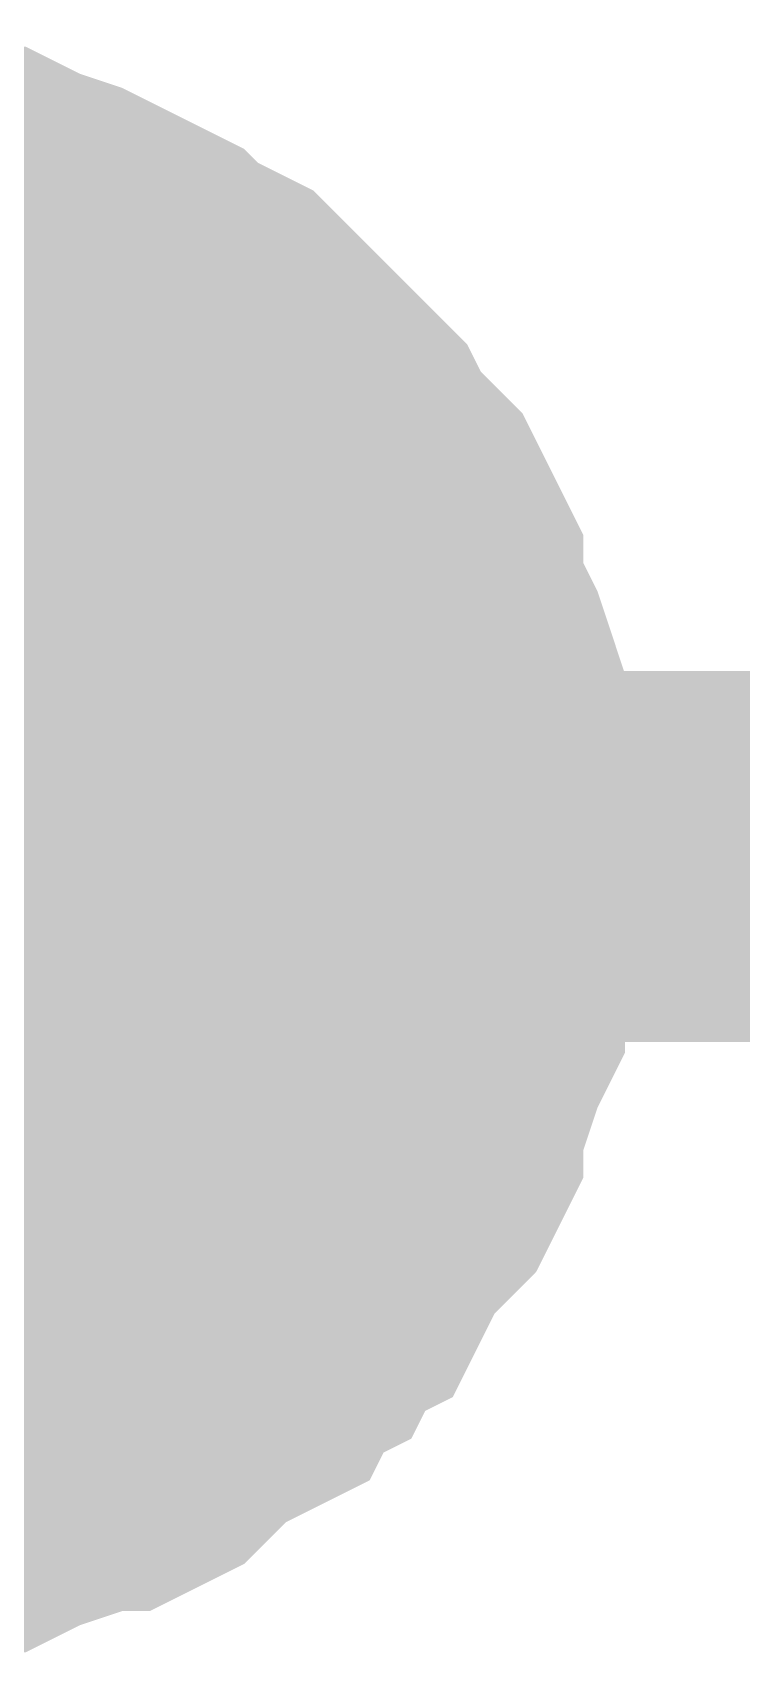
# Model space of a CAD drawing. Header units: inches. Extents: x 0 to 17, y 0 to 11.7.
# Drawn here: x 8.3563 to 8.3789, y 1.9739 to 2.0259 of the extents above; entities that cross this region are included whole.
import ezdxf

# ---------------------------------------------------------------- set-up
doc = ezdxf.new("R2010")
doc.units = ezdxf.units.IN
doc.header["$MEASUREMENT"] = 0
doc.layers.add('Sheet', color=255, linetype='Continuous')

msp = doc.modelspace()

# ---------------------------------------------------------------- linework, layer by layer
at = {"layer": 'Sheet'}
for points in [[(8.349847, 2.019963, 0.0118, 0.0118, 0), (8.350729, 2.019963, 0.0118, 0.0118, 0), (8.352051, 2.019963, 0.0118, 0.0118, 0), (8.352933, 2.019522, 0.0118, 0.0118, 0), (8.353815, 2.019522, 0.0118, 0.0118, 0), (8.354697, 2.019522, 0.0118, 0.0118, 0), (8.355579, 2.019081, 0.0118, 0.0118, 0), (8.356902, 2.01864, 0.0118, 0.0118, 0), (8.357784, 2.018199, 0.0118, 0.0118, 0), (8.358666, 2.017758, 0.0118, 0.0118, 0), (8.359548, 2.017317, 0.0118, 0.0118, 0), (8.359988, 2.016876, 0.0118, 0.0118, 0), (8.36087, 2.016435, 0.0118, 0.0118, 0), (8.361752, 2.015994, 0.0118, 0.0118, 0), (8.362634, 2.015111, 0.0118, 0.0118, 0), (8.363075, 2.01467, 0.0118, 0.0118, 0), (8.363957, 2.013788, 0.0118, 0.0118, 0), (8.364398, 2.013347, 0.0118, 0.0118, 0), (8.36528, 2.012465, 0.0118, 0.0118, 0), (8.365721, 2.011583, 0.0118, 0.0118, 0), (8.366162, 2.011142, 0.0118, 0.0118, 0), (8.367044, 2.01026, 0.0118, 0.0118, 0), (8.367485, 2.009378, 0.0118, 0.0118, 0), (8.367926, 2.008496, 0.0118, 0.0118, 0), (8.367926, 2.007614, 0.0118, 0.0118, 0), (8.368367, 2.006732, 0.0118, 0.0118, 0), (8.368808, 2.00585, 0.0118, 0.0118, 0), (8.369248, 2.004526, 0.0118, 0.0118, 0), (8.369248, 2.003644, 0.0118, 0.0118, 0), (8.369248, 2.002762, 0.0118, 0.0118, 0), (8.369689, 2.00188, 0.0118, 0.0118, 0), (8.369689, 2.000557, 0.0118, 0.0118, 0), (8.369689, 1.999675, 0.0118, 0.0118, 0)], [(8.349847, 2.019963, 0.0118, 0.0118, 0), (8.350729, 2.019963, 0.0118, 0.0118, 0), (8.352051, 2.019963, 0.0118, 0.0118, 0), (8.352933, 2.019522, 0.0118, 0.0118, 0), (8.353815, 2.019522, 0.0118, 0.0118, 0), (8.354697, 2.019522, 0.0118, 0.0118, 0), (8.355579, 2.019081, 0.0118, 0.0118, 0), (8.356902, 2.01864, 0.0118, 0.0118, 0), (8.357784, 2.018199, 0.0118, 0.0118, 0), (8.358666, 2.017758, 0.0118, 0.0118, 0), (8.359548, 2.017317, 0.0118, 0.0118, 0), (8.359988, 2.016876, 0.0118, 0.0118, 0), (8.36087, 2.016435, 0.0118, 0.0118, 0), (8.361752, 2.015994, 0.0118, 0.0118, 0), (8.362634, 2.015111, 0.0118, 0.0118, 0), (8.363075, 2.01467, 0.0118, 0.0118, 0), (8.363957, 2.013788, 0.0118, 0.0118, 0), (8.364398, 2.013347, 0.0118, 0.0118, 0), (8.36528, 2.012465, 0.0118, 0.0118, 0), (8.365721, 2.011583, 0.0118, 0.0118, 0), (8.366162, 2.011142, 0.0118, 0.0118, 0), (8.367044, 2.01026, 0.0118, 0.0118, 0), (8.367485, 2.009378, 0.0118, 0.0118, 0), (8.367926, 2.008496, 0.0118, 0.0118, 0), (8.367926, 2.007614, 0.0118, 0.0118, 0), (8.368367, 2.006732, 0.0118, 0.0118, 0), (8.368808, 2.00585, 0.0118, 0.0118, 0), (8.369248, 2.004526, 0.0118, 0.0118, 0), (8.369248, 2.003644, 0.0118, 0.0118, 0), (8.369248, 2.002762, 0.0118, 0.0118, 0), (8.369689, 2.00188, 0.0118, 0.0118, 0), (8.369689, 2.000557, 0.0118, 0.0118, 0), (8.369689, 1.999675, 0.0118, 0.0118, 0)], [(8.349847, 2.019963, 0.0118, 0.0118, 0), (8.350729, 2.019963, 0.0118, 0.0118, 0), (8.352051, 2.019963, 0.0118, 0.0118, 0), (8.352933, 2.019522, 0.0118, 0.0118, 0), (8.353815, 2.019522, 0.0118, 0.0118, 0), (8.354697, 2.019522, 0.0118, 0.0118, 0), (8.355579, 2.019081, 0.0118, 0.0118, 0), (8.356902, 2.01864, 0.0118, 0.0118, 0), (8.357784, 2.018199, 0.0118, 0.0118, 0), (8.358666, 2.017758, 0.0118, 0.0118, 0), (8.359548, 2.017317, 0.0118, 0.0118, 0), (8.359988, 2.016876, 0.0118, 0.0118, 0), (8.36087, 2.016435, 0.0118, 0.0118, 0), (8.361752, 2.015994, 0.0118, 0.0118, 0), (8.362634, 2.015111, 0.0118, 0.0118, 0), (8.363075, 2.01467, 0.0118, 0.0118, 0), (8.363957, 2.013788, 0.0118, 0.0118, 0), (8.364398, 2.013347, 0.0118, 0.0118, 0), (8.36528, 2.012465, 0.0118, 0.0118, 0), (8.365721, 2.011583, 0.0118, 0.0118, 0), (8.366162, 2.011142, 0.0118, 0.0118, 0), (8.367044, 2.01026, 0.0118, 0.0118, 0), (8.367485, 2.009378, 0.0118, 0.0118, 0), (8.367926, 2.008496, 0.0118, 0.0118, 0), (8.367926, 2.007614, 0.0118, 0.0118, 0), (8.368367, 2.006732, 0.0118, 0.0118, 0), (8.368808, 2.00585, 0.0118, 0.0118, 0), (8.369248, 2.004526, 0.0118, 0.0118, 0), (8.369248, 2.003644, 0.0118, 0.0118, 0), (8.369248, 2.002762, 0.0118, 0.0118, 0), (8.369689, 2.00188, 0.0118, 0.0118, 0), (8.369689, 2.000557, 0.0118, 0.0118, 0), (8.369689, 1.999675, 0.0118, 0.0118, 0)], [(8.349847, 2.019963, 0.0118, 0.0118, 0), (8.350729, 2.019963, 0.0118, 0.0118, 0), (8.352051, 2.019963, 0.0118, 0.0118, 0), (8.352933, 2.019522, 0.0118, 0.0118, 0), (8.353815, 2.019522, 0.0118, 0.0118, 0), (8.354697, 2.019522, 0.0118, 0.0118, 0), (8.355579, 2.019081, 0.0118, 0.0118, 0), (8.356902, 2.01864, 0.0118, 0.0118, 0), (8.357784, 2.018199, 0.0118, 0.0118, 0), (8.358666, 2.017758, 0.0118, 0.0118, 0), (8.359548, 2.017317, 0.0118, 0.0118, 0), (8.359988, 2.016876, 0.0118, 0.0118, 0), (8.36087, 2.016435, 0.0118, 0.0118, 0), (8.361752, 2.015994, 0.0118, 0.0118, 0), (8.362634, 2.015111, 0.0118, 0.0118, 0), (8.363075, 2.01467, 0.0118, 0.0118, 0), (8.363957, 2.013788, 0.0118, 0.0118, 0), (8.364398, 2.013347, 0.0118, 0.0118, 0), (8.36528, 2.012465, 0.0118, 0.0118, 0), (8.365721, 2.011583, 0.0118, 0.0118, 0), (8.366162, 2.011142, 0.0118, 0.0118, 0), (8.367044, 2.01026, 0.0118, 0.0118, 0), (8.367485, 2.009378, 0.0118, 0.0118, 0), (8.367926, 2.008496, 0.0118, 0.0118, 0), (8.367926, 2.007614, 0.0118, 0.0118, 0), (8.368367, 2.006732, 0.0118, 0.0118, 0), (8.368808, 2.00585, 0.0118, 0.0118, 0), (8.369248, 2.004526, 0.0118, 0.0118, 0), (8.369248, 2.003644, 0.0118, 0.0118, 0), (8.369248, 2.002762, 0.0118, 0.0118, 0), (8.369689, 2.00188, 0.0118, 0.0118, 0), (8.369689, 2.000557, 0.0118, 0.0118, 0), (8.369689, 1.999675, 0.0118, 0.0118, 0)], [(8.349847, 2.019963, 0.0118, 0.0118, 0), (8.350729, 2.019963, 0.0118, 0.0118, 0), (8.352051, 2.019963, 0.0118, 0.0118, 0), (8.352933, 2.019522, 0.0118, 0.0118, 0), (8.353815, 2.019522, 0.0118, 0.0118, 0), (8.354697, 2.019522, 0.0118, 0.0118, 0), (8.355579, 2.019081, 0.0118, 0.0118, 0), (8.356902, 2.01864, 0.0118, 0.0118, 0), (8.357784, 2.018199, 0.0118, 0.0118, 0), (8.358666, 2.017758, 0.0118, 0.0118, 0), (8.359548, 2.017317, 0.0118, 0.0118, 0), (8.359988, 2.016876, 0.0118, 0.0118, 0), (8.36087, 2.016435, 0.0118, 0.0118, 0), (8.361752, 2.015994, 0.0118, 0.0118, 0), (8.362634, 2.015111, 0.0118, 0.0118, 0), (8.363075, 2.01467, 0.0118, 0.0118, 0), (8.363957, 2.013788, 0.0118, 0.0118, 0), (8.364398, 2.013347, 0.0118, 0.0118, 0), (8.36528, 2.012465, 0.0118, 0.0118, 0), (8.365721, 2.011583, 0.0118, 0.0118, 0), (8.366162, 2.011142, 0.0118, 0.0118, 0), (8.367044, 2.01026, 0.0118, 0.0118, 0), (8.367485, 2.009378, 0.0118, 0.0118, 0), (8.367926, 2.008496, 0.0118, 0.0118, 0), (8.367926, 2.007614, 0.0118, 0.0118, 0), (8.368367, 2.006732, 0.0118, 0.0118, 0), (8.368808, 2.00585, 0.0118, 0.0118, 0), (8.369248, 2.004526, 0.0118, 0.0118, 0), (8.369248, 2.003644, 0.0118, 0.0118, 0), (8.369248, 2.002762, 0.0118, 0.0118, 0), (8.369689, 2.00188, 0.0118, 0.0118, 0), (8.369689, 2.000557, 0.0118, 0.0118, 0), (8.369689, 1.999675, 0.0118, 0.0118, 0)], [(8.353815, 2.019522, 0.0039, 0.0039, 0), (8.354697, 2.019522, 0.0039, 0.0039, 0), (8.355579, 2.019081, 0.0039, 0.0039, 0), (8.356902, 2.01864, 0.0039, 0.0039, 0), (8.357784, 2.018199, 0.0039, 0.0039, 0), (8.358666, 2.017758, 0.0039, 0.0039, 0), (8.359548, 2.017317, 0.0039, 0.0039, 0), (8.359988, 2.016876, 0.0039, 0.0039, 0), (8.36087, 2.016435, 0.0039, 0.0039, 0), (8.361752, 2.015994, 0.0039, 0.0039, 0), (8.362634, 2.015111, 0.0039, 0.0039, 0), (8.363075, 2.01467, 0.0039, 0.0039, 0), (8.363957, 2.013788, 0.0039, 0.0039, 0), (8.364398, 2.013347, 0.0039, 0.0039, 0), (8.36528, 2.012465, 0.0039, 0.0039, 0), (8.365721, 2.011583, 0.0039, 0.0039, 0), (8.366162, 2.011142, 0.0039, 0.0039, 0), (8.367044, 2.01026, 0.0039, 0.0039, 0), (8.367485, 2.009378, 0.0039, 0.0039, 0), (8.367926, 2.008496, 0.0039, 0.0039, 0), (8.367926, 2.007614, 0.0039, 0.0039, 0), (8.368367, 2.006732, 0.0039, 0.0039, 0), (8.368808, 2.00585, 0.0039, 0.0039, 0), (8.369248, 2.004526, 0.0039, 0.0039, 0), (8.369248, 2.003644, 0.0039, 0.0039, 0), (8.369248, 2.002762, 0.0039, 0.0039, 0), (8.369689, 2.00188, 0.0039, 0.0039, 0), (8.369689, 2.000557, 0.0039, 0.0039, 0), (8.369689, 1.999675, 0.0039, 0.0039, 0)], [(8.353815, 2.019522, 0.0039, 0.0039, 0), (8.354697, 2.019522, 0.0039, 0.0039, 0), (8.355579, 2.019081, 0.0039, 0.0039, 0), (8.356902, 2.01864, 0.0039, 0.0039, 0), (8.357784, 2.018199, 0.0039, 0.0039, 0), (8.358666, 2.017758, 0.0039, 0.0039, 0), (8.359548, 2.017317, 0.0039, 0.0039, 0), (8.359988, 2.016876, 0.0039, 0.0039, 0), (8.36087, 2.016435, 0.0039, 0.0039, 0), (8.361752, 2.015994, 0.0039, 0.0039, 0), (8.362634, 2.015111, 0.0039, 0.0039, 0), (8.363075, 2.01467, 0.0039, 0.0039, 0), (8.363957, 2.013788, 0.0039, 0.0039, 0), (8.364398, 2.013347, 0.0039, 0.0039, 0), (8.36528, 2.012465, 0.0039, 0.0039, 0), (8.365721, 2.011583, 0.0039, 0.0039, 0), (8.366162, 2.011142, 0.0039, 0.0039, 0), (8.367044, 2.01026, 0.0039, 0.0039, 0), (8.367485, 2.009378, 0.0039, 0.0039, 0), (8.367926, 2.008496, 0.0039, 0.0039, 0), (8.367926, 2.007614, 0.0039, 0.0039, 0), (8.368367, 2.006732, 0.0039, 0.0039, 0), (8.368808, 2.00585, 0.0039, 0.0039, 0), (8.369248, 2.004526, 0.0039, 0.0039, 0), (8.369248, 2.003644, 0.0039, 0.0039, 0), (8.369248, 2.002762, 0.0039, 0.0039, 0), (8.369689, 2.00188, 0.0039, 0.0039, 0), (8.369689, 2.000557, 0.0039, 0.0039, 0), (8.369689, 1.999675, 0.0039, 0.0039, 0)], [(8.353815, 2.019522, 0.0039, 0.0039, 0), (8.354697, 2.019522, 0.0039, 0.0039, 0), (8.355579, 2.019081, 0.0039, 0.0039, 0), (8.356902, 2.01864, 0.0039, 0.0039, 0), (8.357784, 2.018199, 0.0039, 0.0039, 0), (8.358666, 2.017758, 0.0039, 0.0039, 0), (8.359548, 2.017317, 0.0039, 0.0039, 0), (8.359988, 2.016876, 0.0039, 0.0039, 0), (8.36087, 2.016435, 0.0039, 0.0039, 0), (8.361752, 2.015994, 0.0039, 0.0039, 0), (8.362634, 2.015111, 0.0039, 0.0039, 0), (8.363075, 2.01467, 0.0039, 0.0039, 0), (8.363957, 2.013788, 0.0039, 0.0039, 0), (8.364398, 2.013347, 0.0039, 0.0039, 0), (8.36528, 2.012465, 0.0039, 0.0039, 0), (8.365721, 2.011583, 0.0039, 0.0039, 0), (8.366162, 2.011142, 0.0039, 0.0039, 0), (8.367044, 2.01026, 0.0039, 0.0039, 0), (8.367485, 2.009378, 0.0039, 0.0039, 0), (8.367926, 2.008496, 0.0039, 0.0039, 0), (8.367926, 2.007614, 0.0039, 0.0039, 0), (8.368367, 2.006732, 0.0039, 0.0039, 0), (8.368808, 2.00585, 0.0039, 0.0039, 0), (8.369248, 2.004526, 0.0039, 0.0039, 0), (8.369248, 2.003644, 0.0039, 0.0039, 0), (8.369248, 2.002762, 0.0039, 0.0039, 0), (8.369689, 2.00188, 0.0039, 0.0039, 0), (8.369689, 2.000557, 0.0039, 0.0039, 0), (8.369689, 1.999675, 0.0039, 0.0039, 0)], [(8.353815, 2.019522, 0.0039, 0.0039, 0), (8.354697, 2.019522, 0.0039, 0.0039, 0), (8.355579, 2.019081, 0.0039, 0.0039, 0), (8.356902, 2.01864, 0.0039, 0.0039, 0), (8.357784, 2.018199, 0.0039, 0.0039, 0), (8.358666, 2.017758, 0.0039, 0.0039, 0), (8.359548, 2.017317, 0.0039, 0.0039, 0), (8.359988, 2.016876, 0.0039, 0.0039, 0), (8.36087, 2.016435, 0.0039, 0.0039, 0), (8.361752, 2.015994, 0.0039, 0.0039, 0), (8.362634, 2.015111, 0.0039, 0.0039, 0), (8.363075, 2.01467, 0.0039, 0.0039, 0), (8.363957, 2.013788, 0.0039, 0.0039, 0), (8.364398, 2.013347, 0.0039, 0.0039, 0), (8.36528, 2.012465, 0.0039, 0.0039, 0), (8.365721, 2.011583, 0.0039, 0.0039, 0), (8.366162, 2.011142, 0.0039, 0.0039, 0), (8.367044, 2.01026, 0.0039, 0.0039, 0), (8.367485, 2.009378, 0.0039, 0.0039, 0), (8.367926, 2.008496, 0.0039, 0.0039, 0), (8.367926, 2.007614, 0.0039, 0.0039, 0), (8.368367, 2.006732, 0.0039, 0.0039, 0), (8.368808, 2.00585, 0.0039, 0.0039, 0), (8.369248, 2.004526, 0.0039, 0.0039, 0), (8.369248, 2.003644, 0.0039, 0.0039, 0), (8.369248, 2.002762, 0.0039, 0.0039, 0), (8.369689, 2.00188, 0.0039, 0.0039, 0), (8.369689, 2.000557, 0.0039, 0.0039, 0), (8.369689, 1.999675, 0.0039, 0.0039, 0)], [(8.353815, 2.019522, 0.0039, 0.0039, 0), (8.354697, 2.019522, 0.0039, 0.0039, 0), (8.355579, 2.019081, 0.0039, 0.0039, 0), (8.356902, 2.01864, 0.0039, 0.0039, 0), (8.357784, 2.018199, 0.0039, 0.0039, 0), (8.358666, 2.017758, 0.0039, 0.0039, 0), (8.359548, 2.017317, 0.0039, 0.0039, 0), (8.359988, 2.016876, 0.0039, 0.0039, 0), (8.36087, 2.016435, 0.0039, 0.0039, 0), (8.361752, 2.015994, 0.0039, 0.0039, 0), (8.362634, 2.015111, 0.0039, 0.0039, 0), (8.363075, 2.01467, 0.0039, 0.0039, 0), (8.363957, 2.013788, 0.0039, 0.0039, 0), (8.364398, 2.013347, 0.0039, 0.0039, 0), (8.36528, 2.012465, 0.0039, 0.0039, 0), (8.365721, 2.011583, 0.0039, 0.0039, 0), (8.366162, 2.011142, 0.0039, 0.0039, 0), (8.367044, 2.01026, 0.0039, 0.0039, 0), (8.367485, 2.009378, 0.0039, 0.0039, 0), (8.367926, 2.008496, 0.0039, 0.0039, 0), (8.367926, 2.007614, 0.0039, 0.0039, 0), (8.368367, 2.006732, 0.0039, 0.0039, 0), (8.368808, 2.00585, 0.0039, 0.0039, 0), (8.369248, 2.004526, 0.0039, 0.0039, 0), (8.369248, 2.003644, 0.0039, 0.0039, 0), (8.369248, 2.002762, 0.0039, 0.0039, 0), (8.369689, 2.00188, 0.0039, 0.0039, 0), (8.369689, 2.000557, 0.0039, 0.0039, 0), (8.369689, 1.999675, 0.0039, 0.0039, 0)], [(7.949904, 1.999675, 0.0118, 0.0118, 0), (8.349847, 1.999675, 0.0118, 0.0118, 0), (8.749789, 1.999675, 0.0118, 0.0118, 0), (9.149732, 1.999675, 0.0118, 0.0118, 0), (9.449578, 1.999675, 0.0118, 0.0118, 0), (9.849521, 1.999675, 0.0118, 0.0118, 0), (10.199195, 1.999675, 0.0118, 0.0118, 0), (10.599137, 1.999675, 0.0118, 0.0118, 0)], [(8.369689, 1.999675, 0.0118, 0.0118, 0), (8.369689, 1.998793, 0.0118, 0.0118, 0), (8.369689, 1.99747, 0.0118, 0.0118, 0), (8.369248, 1.996588, 0.0118, 0.0118, 0), (8.369248, 1.995706, 0.0118, 0.0118, 0), (8.369248, 1.994824, 0.0118, 0.0118, 0), (8.368808, 1.993942, 0.0118, 0.0118, 0), (8.368367, 1.992618, 0.0118, 0.0118, 0), (8.367926, 1.991736, 0.0118, 0.0118, 0), (8.367926, 1.990854, 0.0118, 0.0118, 0), (8.367485, 1.989972, 0.0118, 0.0118, 0), (8.367044, 1.989531, 0.0118, 0.0118, 0), (8.366162, 1.988649, 0.0118, 0.0118, 0), (8.365721, 1.987767, 0.0118, 0.0118, 0), (8.36528, 1.986885, 0.0118, 0.0118, 0), (8.364398, 1.986444, 0.0118, 0.0118, 0), (8.363957, 1.985562, 0.0118, 0.0118, 0), (8.363075, 1.985121, 0.0118, 0.0118, 0), (8.362634, 1.984239, 0.0118, 0.0118, 0), (8.361752, 1.983798, 0.0118, 0.0118, 0), (8.36087, 1.983357, 0.0118, 0.0118, 0), (8.359988, 1.982474, 0.0118, 0.0118, 0), (8.359548, 1.982033, 0.0118, 0.0118, 0), (8.358666, 1.981592, 0.0118, 0.0118, 0), (8.357784, 1.981592, 0.0118, 0.0118, 0), (8.356902, 1.981151, 0.0118, 0.0118, 0), (8.355579, 1.98071, 0.0118, 0.0118, 0), (8.354697, 1.980269, 0.0118, 0.0118, 0), (8.353815, 1.980269, 0.0118, 0.0118, 0), (8.352933, 1.980269, 0.0118, 0.0118, 0), (8.352051, 1.979828, 0.0118, 0.0118, 0), (8.350729, 1.979828, 0.0118, 0.0118, 0), (8.349847, 1.979828, 0.0118, 0.0118, 0)], [(8.369689, 1.999675, 0.0118, 0.0118, 0), (8.369689, 1.998793, 0.0118, 0.0118, 0), (8.369689, 1.99747, 0.0118, 0.0118, 0), (8.369248, 1.996588, 0.0118, 0.0118, 0), (8.369248, 1.995706, 0.0118, 0.0118, 0), (8.369248, 1.994824, 0.0118, 0.0118, 0), (8.368808, 1.993942, 0.0118, 0.0118, 0), (8.368367, 1.992618, 0.0118, 0.0118, 0), (8.367926, 1.991736, 0.0118, 0.0118, 0), (8.367926, 1.990854, 0.0118, 0.0118, 0), (8.367485, 1.989972, 0.0118, 0.0118, 0), (8.367044, 1.989531, 0.0118, 0.0118, 0), (8.366162, 1.988649, 0.0118, 0.0118, 0), (8.365721, 1.987767, 0.0118, 0.0118, 0), (8.36528, 1.986885, 0.0118, 0.0118, 0), (8.364398, 1.986444, 0.0118, 0.0118, 0), (8.363957, 1.985562, 0.0118, 0.0118, 0), (8.363075, 1.985121, 0.0118, 0.0118, 0), (8.362634, 1.984239, 0.0118, 0.0118, 0), (8.361752, 1.983798, 0.0118, 0.0118, 0), (8.36087, 1.983357, 0.0118, 0.0118, 0), (8.359988, 1.982474, 0.0118, 0.0118, 0), (8.359548, 1.982033, 0.0118, 0.0118, 0), (8.358666, 1.981592, 0.0118, 0.0118, 0), (8.357784, 1.981592, 0.0118, 0.0118, 0), (8.356902, 1.981151, 0.0118, 0.0118, 0), (8.355579, 1.98071, 0.0118, 0.0118, 0), (8.354697, 1.980269, 0.0118, 0.0118, 0), (8.353815, 1.980269, 0.0118, 0.0118, 0), (8.352933, 1.980269, 0.0118, 0.0118, 0), (8.352051, 1.979828, 0.0118, 0.0118, 0), (8.350729, 1.979828, 0.0118, 0.0118, 0), (8.349847, 1.979828, 0.0118, 0.0118, 0)], [(8.369689, 1.999675, 0.0118, 0.0118, 0), (8.369689, 1.998793, 0.0118, 0.0118, 0), (8.369689, 1.99747, 0.0118, 0.0118, 0), (8.369248, 1.996588, 0.0118, 0.0118, 0), (8.369248, 1.995706, 0.0118, 0.0118, 0), (8.369248, 1.994824, 0.0118, 0.0118, 0), (8.368808, 1.993942, 0.0118, 0.0118, 0), (8.368367, 1.992618, 0.0118, 0.0118, 0), (8.367926, 1.991736, 0.0118, 0.0118, 0), (8.367926, 1.990854, 0.0118, 0.0118, 0), (8.367485, 1.989972, 0.0118, 0.0118, 0), (8.367044, 1.989531, 0.0118, 0.0118, 0), (8.366162, 1.988649, 0.0118, 0.0118, 0), (8.365721, 1.987767, 0.0118, 0.0118, 0), (8.36528, 1.986885, 0.0118, 0.0118, 0), (8.364398, 1.986444, 0.0118, 0.0118, 0), (8.363957, 1.985562, 0.0118, 0.0118, 0), (8.363075, 1.985121, 0.0118, 0.0118, 0), (8.362634, 1.984239, 0.0118, 0.0118, 0), (8.361752, 1.983798, 0.0118, 0.0118, 0), (8.36087, 1.983357, 0.0118, 0.0118, 0), (8.359988, 1.982474, 0.0118, 0.0118, 0), (8.359548, 1.982033, 0.0118, 0.0118, 0), (8.358666, 1.981592, 0.0118, 0.0118, 0), (8.357784, 1.981592, 0.0118, 0.0118, 0), (8.356902, 1.981151, 0.0118, 0.0118, 0), (8.355579, 1.98071, 0.0118, 0.0118, 0), (8.354697, 1.980269, 0.0118, 0.0118, 0), (8.353815, 1.980269, 0.0118, 0.0118, 0), (8.352933, 1.980269, 0.0118, 0.0118, 0), (8.352051, 1.979828, 0.0118, 0.0118, 0), (8.350729, 1.979828, 0.0118, 0.0118, 0), (8.349847, 1.979828, 0.0118, 0.0118, 0)], [(8.369689, 1.999675, 0.0118, 0.0118, 0), (8.369689, 1.998793, 0.0118, 0.0118, 0), (8.369689, 1.99747, 0.0118, 0.0118, 0), (8.369248, 1.996588, 0.0118, 0.0118, 0), (8.369248, 1.995706, 0.0118, 0.0118, 0), (8.369248, 1.994824, 0.0118, 0.0118, 0), (8.368808, 1.993942, 0.0118, 0.0118, 0), (8.368367, 1.992618, 0.0118, 0.0118, 0), (8.367926, 1.991736, 0.0118, 0.0118, 0), (8.367926, 1.990854, 0.0118, 0.0118, 0), (8.367485, 1.989972, 0.0118, 0.0118, 0), (8.367044, 1.989531, 0.0118, 0.0118, 0), (8.366162, 1.988649, 0.0118, 0.0118, 0), (8.365721, 1.987767, 0.0118, 0.0118, 0), (8.36528, 1.986885, 0.0118, 0.0118, 0), (8.364398, 1.986444, 0.0118, 0.0118, 0), (8.363957, 1.985562, 0.0118, 0.0118, 0), (8.363075, 1.985121, 0.0118, 0.0118, 0), (8.362634, 1.984239, 0.0118, 0.0118, 0), (8.361752, 1.983798, 0.0118, 0.0118, 0), (8.36087, 1.983357, 0.0118, 0.0118, 0), (8.359988, 1.982474, 0.0118, 0.0118, 0), (8.359548, 1.982033, 0.0118, 0.0118, 0), (8.358666, 1.981592, 0.0118, 0.0118, 0), (8.357784, 1.981592, 0.0118, 0.0118, 0), (8.356902, 1.981151, 0.0118, 0.0118, 0), (8.355579, 1.98071, 0.0118, 0.0118, 0), (8.354697, 1.980269, 0.0118, 0.0118, 0), (8.353815, 1.980269, 0.0118, 0.0118, 0), (8.352933, 1.980269, 0.0118, 0.0118, 0), (8.352051, 1.979828, 0.0118, 0.0118, 0), (8.350729, 1.979828, 0.0118, 0.0118, 0), (8.349847, 1.979828, 0.0118, 0.0118, 0)], [(8.369689, 1.999675, 0.0118, 0.0118, 0), (8.369689, 1.998793, 0.0118, 0.0118, 0), (8.369689, 1.99747, 0.0118, 0.0118, 0), (8.369248, 1.996588, 0.0118, 0.0118, 0), (8.369248, 1.995706, 0.0118, 0.0118, 0), (8.369248, 1.994824, 0.0118, 0.0118, 0), (8.368808, 1.993942, 0.0118, 0.0118, 0), (8.368367, 1.992618, 0.0118, 0.0118, 0), (8.367926, 1.991736, 0.0118, 0.0118, 0), (8.367926, 1.990854, 0.0118, 0.0118, 0), (8.367485, 1.989972, 0.0118, 0.0118, 0), (8.367044, 1.989531, 0.0118, 0.0118, 0), (8.366162, 1.988649, 0.0118, 0.0118, 0), (8.365721, 1.987767, 0.0118, 0.0118, 0), (8.36528, 1.986885, 0.0118, 0.0118, 0), (8.364398, 1.986444, 0.0118, 0.0118, 0), (8.363957, 1.985562, 0.0118, 0.0118, 0), (8.363075, 1.985121, 0.0118, 0.0118, 0), (8.362634, 1.984239, 0.0118, 0.0118, 0), (8.361752, 1.983798, 0.0118, 0.0118, 0), (8.36087, 1.983357, 0.0118, 0.0118, 0), (8.359988, 1.982474, 0.0118, 0.0118, 0), (8.359548, 1.982033, 0.0118, 0.0118, 0), (8.358666, 1.981592, 0.0118, 0.0118, 0), (8.357784, 1.981592, 0.0118, 0.0118, 0), (8.356902, 1.981151, 0.0118, 0.0118, 0), (8.355579, 1.98071, 0.0118, 0.0118, 0), (8.354697, 1.980269, 0.0118, 0.0118, 0), (8.353815, 1.980269, 0.0118, 0.0118, 0), (8.352933, 1.980269, 0.0118, 0.0118, 0), (8.352051, 1.979828, 0.0118, 0.0118, 0), (8.350729, 1.979828, 0.0118, 0.0118, 0), (8.349847, 1.979828, 0.0118, 0.0118, 0)], [(8.369689, 1.999675, 0.0118, 0.0118, 0), (8.369689, 1.999675, 0.0118, 0.0118, 0), (8.369689, 1.999675, 0.0118, 0.0118, 0), (8.369689, 1.999675, 0.0118, 0.0118, 0), (8.369689, 1.999675, 0.0118, 0.0118, 0), (8.369689, 1.999675, 0.0118, 0.0118, 0), (8.369689, 1.999675, 0.0118, 0.0118, 0), (8.369689, 1.999675, 0.0118, 0.0118, 0), (8.369689, 1.999675, 0.0118, 0.0118, 0), (8.369689, 1.999675, 0.0118, 0.0118, 0), (8.369689, 1.999675, 0.0118, 0.0118, 0), (8.369689, 1.999675, 0.0118, 0.0118, 0), (8.369689, 1.999675, 0.0118, 0.0118, 0), (8.369689, 1.999675, 0.0118, 0.0118, 0), (8.369689, 1.999675, 0.0118, 0.0118, 0), (8.369689, 1.999675, 0.0118, 0.0118, 0), (8.369689, 1.999675, 0.0118, 0.0118, 0), (8.369689, 1.999675, 0.0118, 0.0118, 0), (8.369689, 1.999675, 0.0118, 0.0118, 0), (8.369689, 1.999675, 0.0118, 0.0118, 0), (8.369689, 1.999675, 0.0118, 0.0118, 0), (8.369689, 1.999675, 0.0118, 0.0118, 0), (8.369689, 1.999675, 0.0118, 0.0118, 0), (8.369689, 1.999675, 0.0118, 0.0118, 0), (8.369689, 1.999675, 0.0118, 0.0118, 0), (8.369689, 1.999675, 0.0118, 0.0118, 0), (8.369689, 1.999675, 0.0118, 0.0118, 0), (8.369689, 1.999675, 0.0118, 0.0118, 0), (8.369689, 1.999675, 0.0118, 0.0118, 0), (8.369689, 1.999675, 0.0118, 0.0118, 0), (8.369689, 1.999675, 0.0118, 0.0118, 0), (8.369689, 1.999675, 0.0118, 0.0118, 0), (8.369689, 1.999675, 0.0118, 0.0118, 0)], [(8.369689, 1.999675, 0.0118, 0.0118, 0), (8.369689, 1.999675, 0.0118, 0.0118, 0)], [(8.369689, 1.999675, 0.0118, 0.0118, 0), (8.369689, 1.999675, 0.0118, 0.0118, 0), (8.369689, 1.999675, 0.0118, 0.0118, 0), (8.369689, 1.999675, 0.0118, 0.0118, 0), (8.369689, 1.999675, 0.0118, 0.0118, 0), (8.369689, 1.999675, 0.0118, 0.0118, 0), (8.369689, 1.999675, 0.0118, 0.0118, 0), (8.369689, 1.999675, 0.0118, 0.0118, 0), (8.369689, 1.999675, 0.0118, 0.0118, 0), (8.369689, 1.999675, 0.0118, 0.0118, 0), (8.369689, 1.999675, 0.0118, 0.0118, 0), (8.369689, 1.999675, 0.0118, 0.0118, 0), (8.369689, 1.999675, 0.0118, 0.0118, 0), (8.369689, 1.999675, 0.0118, 0.0118, 0), (8.369689, 1.999675, 0.0118, 0.0118, 0), (8.369689, 1.999675, 0.0118, 0.0118, 0), (8.369689, 1.999675, 0.0118, 0.0118, 0), (8.369689, 1.999675, 0.0118, 0.0118, 0), (8.369689, 1.999675, 0.0118, 0.0118, 0), (8.369689, 1.999675, 0.0118, 0.0118, 0), (8.369689, 1.999675, 0.0118, 0.0118, 0), (8.369689, 1.999675, 0.0118, 0.0118, 0), (8.369689, 1.999675, 0.0118, 0.0118, 0), (8.369689, 1.999675, 0.0118, 0.0118, 0), (8.369689, 1.999675, 0.0118, 0.0118, 0), (8.369689, 1.999675, 0.0118, 0.0118, 0), (8.369689, 1.999675, 0.0118, 0.0118, 0), (8.369689, 1.999675, 0.0118, 0.0118, 0), (8.369689, 1.999675, 0.0118, 0.0118, 0), (8.369689, 1.999675, 0.0118, 0.0118, 0), (8.369689, 1.999675, 0.0118, 0.0118, 0), (8.369689, 1.999675, 0.0118, 0.0118, 0), (8.369689, 1.999675, 0.0118, 0.0118, 0)], [(8.369689, 1.999675, 0.0118, 0.0118, 0), (8.369689, 1.999675, 0.0118, 0.0118, 0)], [(8.369689, 1.999675, 0.0118, 0.0118, 0), (8.369689, 1.999675, 0.0118, 0.0118, 0), (8.369689, 1.999675, 0.0118, 0.0118, 0), (8.369689, 1.999675, 0.0118, 0.0118, 0), (8.369689, 1.999675, 0.0118, 0.0118, 0), (8.369689, 1.999675, 0.0118, 0.0118, 0), (8.369689, 1.999675, 0.0118, 0.0118, 0), (8.369689, 1.999675, 0.0118, 0.0118, 0), (8.369689, 1.999675, 0.0118, 0.0118, 0), (8.369689, 1.999675, 0.0118, 0.0118, 0), (8.369689, 1.999675, 0.0118, 0.0118, 0), (8.369689, 1.999675, 0.0118, 0.0118, 0), (8.369689, 1.999675, 0.0118, 0.0118, 0), (8.369689, 1.999675, 0.0118, 0.0118, 0), (8.369689, 1.999675, 0.0118, 0.0118, 0), (8.369689, 1.999675, 0.0118, 0.0118, 0), (8.369689, 1.999675, 0.0118, 0.0118, 0), (8.369689, 1.999675, 0.0118, 0.0118, 0), (8.369689, 1.999675, 0.0118, 0.0118, 0), (8.369689, 1.999675, 0.0118, 0.0118, 0), (8.369689, 1.999675, 0.0118, 0.0118, 0), (8.369689, 1.999675, 0.0118, 0.0118, 0), (8.369689, 1.999675, 0.0118, 0.0118, 0), (8.369689, 1.999675, 0.0118, 0.0118, 0), (8.369689, 1.999675, 0.0118, 0.0118, 0), (8.369689, 1.999675, 0.0118, 0.0118, 0), (8.369689, 1.999675, 0.0118, 0.0118, 0), (8.369689, 1.999675, 0.0118, 0.0118, 0), (8.369689, 1.999675, 0.0118, 0.0118, 0), (8.369689, 1.999675, 0.0118, 0.0118, 0), (8.369689, 1.999675, 0.0118, 0.0118, 0), (8.369689, 1.999675, 0.0118, 0.0118, 0), (8.369689, 1.999675, 0.0118, 0.0118, 0)], [(8.369689, 1.999675, 0.0118, 0.0118, 0), (8.369689, 1.999675, 0.0118, 0.0118, 0)], [(8.369689, 1.999675, 0.0118, 0.0118, 0), (8.369689, 1.999675, 0.0118, 0.0118, 0), (8.369689, 1.999675, 0.0118, 0.0118, 0), (8.369689, 1.999675, 0.0118, 0.0118, 0), (8.369689, 1.999675, 0.0118, 0.0118, 0), (8.369689, 1.999675, 0.0118, 0.0118, 0), (8.369689, 1.999675, 0.0118, 0.0118, 0), (8.369689, 1.999675, 0.0118, 0.0118, 0), (8.369689, 1.999675, 0.0118, 0.0118, 0), (8.369689, 1.999675, 0.0118, 0.0118, 0), (8.369689, 1.999675, 0.0118, 0.0118, 0), (8.369689, 1.999675, 0.0118, 0.0118, 0), (8.369689, 1.999675, 0.0118, 0.0118, 0), (8.369689, 1.999675, 0.0118, 0.0118, 0), (8.369689, 1.999675, 0.0118, 0.0118, 0), (8.369689, 1.999675, 0.0118, 0.0118, 0), (8.369689, 1.999675, 0.0118, 0.0118, 0), (8.369689, 1.999675, 0.0118, 0.0118, 0), (8.369689, 1.999675, 0.0118, 0.0118, 0), (8.369689, 1.999675, 0.0118, 0.0118, 0), (8.369689, 1.999675, 0.0118, 0.0118, 0), (8.369689, 1.999675, 0.0118, 0.0118, 0), (8.369689, 1.999675, 0.0118, 0.0118, 0), (8.369689, 1.999675, 0.0118, 0.0118, 0), (8.369689, 1.999675, 0.0118, 0.0118, 0), (8.369689, 1.999675, 0.0118, 0.0118, 0), (8.369689, 1.999675, 0.0118, 0.0118, 0), (8.369689, 1.999675, 0.0118, 0.0118, 0), (8.369689, 1.999675, 0.0118, 0.0118, 0), (8.369689, 1.999675, 0.0118, 0.0118, 0), (8.369689, 1.999675, 0.0118, 0.0118, 0), (8.369689, 1.999675, 0.0118, 0.0118, 0), (8.369689, 1.999675, 0.0118, 0.0118, 0)], [(8.369689, 1.999675, 0.0118, 0.0118, 0), (8.369689, 1.999675, 0.0118, 0.0118, 0)], [(8.369689, 1.999675, 0.0118, 0.0118, 0), (8.369689, 1.999675, 0.0118, 0.0118, 0), (8.369689, 1.999675, 0.0118, 0.0118, 0), (8.369689, 1.999675, 0.0118, 0.0118, 0), (8.369689, 1.999675, 0.0118, 0.0118, 0), (8.369689, 1.999675, 0.0118, 0.0118, 0), (8.369689, 1.999675, 0.0118, 0.0118, 0), (8.369689, 1.999675, 0.0118, 0.0118, 0), (8.369689, 1.999675, 0.0118, 0.0118, 0), (8.369689, 1.999675, 0.0118, 0.0118, 0), (8.369689, 1.999675, 0.0118, 0.0118, 0), (8.369689, 1.999675, 0.0118, 0.0118, 0), (8.369689, 1.999675, 0.0118, 0.0118, 0), (8.369689, 1.999675, 0.0118, 0.0118, 0), (8.369689, 1.999675, 0.0118, 0.0118, 0), (8.369689, 1.999675, 0.0118, 0.0118, 0), (8.369689, 1.999675, 0.0118, 0.0118, 0), (8.369689, 1.999675, 0.0118, 0.0118, 0), (8.369689, 1.999675, 0.0118, 0.0118, 0), (8.369689, 1.999675, 0.0118, 0.0118, 0), (8.369689, 1.999675, 0.0118, 0.0118, 0), (8.369689, 1.999675, 0.0118, 0.0118, 0), (8.369689, 1.999675, 0.0118, 0.0118, 0), (8.369689, 1.999675, 0.0118, 0.0118, 0), (8.369689, 1.999675, 0.0118, 0.0118, 0), (8.369689, 1.999675, 0.0118, 0.0118, 0), (8.369689, 1.999675, 0.0118, 0.0118, 0), (8.369689, 1.999675, 0.0118, 0.0118, 0), (8.369689, 1.999675, 0.0118, 0.0118, 0), (8.369689, 1.999675, 0.0118, 0.0118, 0), (8.369689, 1.999675, 0.0118, 0.0118, 0), (8.369689, 1.999675, 0.0118, 0.0118, 0), (8.369689, 1.999675, 0.0118, 0.0118, 0)], [(8.369689, 1.999675, 0.0118, 0.0118, 0), (8.369689, 1.999675, 0.0118, 0.0118, 0)], [(8.369689, 1.999675, 0.0039, 0.0039, 0), (8.369689, 1.998793, 0.0039, 0.0039, 0), (8.369689, 1.99747, 0.0039, 0.0039, 0), (8.369248, 1.996588, 0.0039, 0.0039, 0), (8.369248, 1.995706, 0.0039, 0.0039, 0), (8.369248, 1.994824, 0.0039, 0.0039, 0), (8.368808, 1.993942, 0.0039, 0.0039, 0), (8.368367, 1.992618, 0.0039, 0.0039, 0), (8.367926, 1.991736, 0.0039, 0.0039, 0), (8.367926, 1.990854, 0.0039, 0.0039, 0), (8.367485, 1.989972, 0.0039, 0.0039, 0), (8.367044, 1.989531, 0.0039, 0.0039, 0), (8.366162, 1.988649, 0.0039, 0.0039, 0), (8.365721, 1.987767, 0.0039, 0.0039, 0), (8.36528, 1.986885, 0.0039, 0.0039, 0), (8.364398, 1.986444, 0.0039, 0.0039, 0), (8.363957, 1.985562, 0.0039, 0.0039, 0), (8.363075, 1.985121, 0.0039, 0.0039, 0), (8.362634, 1.984239, 0.0039, 0.0039, 0), (8.361752, 1.983798, 0.0039, 0.0039, 0), (8.36087, 1.983357, 0.0039, 0.0039, 0), (8.359988, 1.982474, 0.0039, 0.0039, 0), (8.359548, 1.982033, 0.0039, 0.0039, 0), (8.358666, 1.981592, 0.0039, 0.0039, 0), (8.357784, 1.981592, 0.0039, 0.0039, 0), (8.356902, 1.981151, 0.0039, 0.0039, 0), (8.355579, 1.98071, 0.0039, 0.0039, 0), (8.354697, 1.980269, 0.0039, 0.0039, 0), (8.353815, 1.980269, 0.0039, 0.0039, 0)], [(8.369689, 1.999675, 0.0039, 0.0039, 0), (8.369689, 1.998793, 0.0039, 0.0039, 0), (8.369689, 1.99747, 0.0039, 0.0039, 0), (8.369248, 1.996588, 0.0039, 0.0039, 0), (8.369248, 1.995706, 0.0039, 0.0039, 0), (8.369248, 1.994824, 0.0039, 0.0039, 0), (8.368808, 1.993942, 0.0039, 0.0039, 0), (8.368367, 1.992618, 0.0039, 0.0039, 0), (8.367926, 1.991736, 0.0039, 0.0039, 0), (8.367926, 1.990854, 0.0039, 0.0039, 0), (8.367485, 1.989972, 0.0039, 0.0039, 0), (8.367044, 1.989531, 0.0039, 0.0039, 0), (8.366162, 1.988649, 0.0039, 0.0039, 0), (8.365721, 1.987767, 0.0039, 0.0039, 0), (8.36528, 1.986885, 0.0039, 0.0039, 0), (8.364398, 1.986444, 0.0039, 0.0039, 0), (8.363957, 1.985562, 0.0039, 0.0039, 0), (8.363075, 1.985121, 0.0039, 0.0039, 0), (8.362634, 1.984239, 0.0039, 0.0039, 0), (8.361752, 1.983798, 0.0039, 0.0039, 0), (8.36087, 1.983357, 0.0039, 0.0039, 0), (8.359988, 1.982474, 0.0039, 0.0039, 0), (8.359548, 1.982033, 0.0039, 0.0039, 0), (8.358666, 1.981592, 0.0039, 0.0039, 0), (8.357784, 1.981592, 0.0039, 0.0039, 0), (8.356902, 1.981151, 0.0039, 0.0039, 0), (8.355579, 1.98071, 0.0039, 0.0039, 0), (8.354697, 1.980269, 0.0039, 0.0039, 0), (8.353815, 1.980269, 0.0039, 0.0039, 0)], [(8.369689, 1.999675, 0.0039, 0.0039, 0), (8.369689, 1.998793, 0.0039, 0.0039, 0), (8.369689, 1.99747, 0.0039, 0.0039, 0), (8.369248, 1.996588, 0.0039, 0.0039, 0), (8.369248, 1.995706, 0.0039, 0.0039, 0), (8.369248, 1.994824, 0.0039, 0.0039, 0), (8.368808, 1.993942, 0.0039, 0.0039, 0), (8.368367, 1.992618, 0.0039, 0.0039, 0), (8.367926, 1.991736, 0.0039, 0.0039, 0), (8.367926, 1.990854, 0.0039, 0.0039, 0), (8.367485, 1.989972, 0.0039, 0.0039, 0), (8.367044, 1.989531, 0.0039, 0.0039, 0), (8.366162, 1.988649, 0.0039, 0.0039, 0), (8.365721, 1.987767, 0.0039, 0.0039, 0), (8.36528, 1.986885, 0.0039, 0.0039, 0), (8.364398, 1.986444, 0.0039, 0.0039, 0), (8.363957, 1.985562, 0.0039, 0.0039, 0), (8.363075, 1.985121, 0.0039, 0.0039, 0), (8.362634, 1.984239, 0.0039, 0.0039, 0), (8.361752, 1.983798, 0.0039, 0.0039, 0), (8.36087, 1.983357, 0.0039, 0.0039, 0), (8.359988, 1.982474, 0.0039, 0.0039, 0), (8.359548, 1.982033, 0.0039, 0.0039, 0), (8.358666, 1.981592, 0.0039, 0.0039, 0), (8.357784, 1.981592, 0.0039, 0.0039, 0), (8.356902, 1.981151, 0.0039, 0.0039, 0), (8.355579, 1.98071, 0.0039, 0.0039, 0), (8.354697, 1.980269, 0.0039, 0.0039, 0), (8.353815, 1.980269, 0.0039, 0.0039, 0)], [(8.369689, 1.999675, 0.0039, 0.0039, 0), (8.369689, 1.998793, 0.0039, 0.0039, 0), (8.369689, 1.99747, 0.0039, 0.0039, 0), (8.369248, 1.996588, 0.0039, 0.0039, 0), (8.369248, 1.995706, 0.0039, 0.0039, 0), (8.369248, 1.994824, 0.0039, 0.0039, 0), (8.368808, 1.993942, 0.0039, 0.0039, 0), (8.368367, 1.992618, 0.0039, 0.0039, 0), (8.367926, 1.991736, 0.0039, 0.0039, 0), (8.367926, 1.990854, 0.0039, 0.0039, 0), (8.367485, 1.989972, 0.0039, 0.0039, 0), (8.367044, 1.989531, 0.0039, 0.0039, 0), (8.366162, 1.988649, 0.0039, 0.0039, 0), (8.365721, 1.987767, 0.0039, 0.0039, 0), (8.36528, 1.986885, 0.0039, 0.0039, 0), (8.364398, 1.986444, 0.0039, 0.0039, 0), (8.363957, 1.985562, 0.0039, 0.0039, 0), (8.363075, 1.985121, 0.0039, 0.0039, 0), (8.362634, 1.984239, 0.0039, 0.0039, 0), (8.361752, 1.983798, 0.0039, 0.0039, 0), (8.36087, 1.983357, 0.0039, 0.0039, 0), (8.359988, 1.982474, 0.0039, 0.0039, 0), (8.359548, 1.982033, 0.0039, 0.0039, 0), (8.358666, 1.981592, 0.0039, 0.0039, 0), (8.357784, 1.981592, 0.0039, 0.0039, 0), (8.356902, 1.981151, 0.0039, 0.0039, 0), (8.355579, 1.98071, 0.0039, 0.0039, 0), (8.354697, 1.980269, 0.0039, 0.0039, 0), (8.353815, 1.980269, 0.0039, 0.0039, 0)], [(8.369689, 1.999675, 0.0039, 0.0039, 0), (8.369689, 1.998793, 0.0039, 0.0039, 0), (8.369689, 1.99747, 0.0039, 0.0039, 0), (8.369248, 1.996588, 0.0039, 0.0039, 0), (8.369248, 1.995706, 0.0039, 0.0039, 0), (8.369248, 1.994824, 0.0039, 0.0039, 0), (8.368808, 1.993942, 0.0039, 0.0039, 0), (8.368367, 1.992618, 0.0039, 0.0039, 0), (8.367926, 1.991736, 0.0039, 0.0039, 0), (8.367926, 1.990854, 0.0039, 0.0039, 0), (8.367485, 1.989972, 0.0039, 0.0039, 0), (8.367044, 1.989531, 0.0039, 0.0039, 0), (8.366162, 1.988649, 0.0039, 0.0039, 0), (8.365721, 1.987767, 0.0039, 0.0039, 0), (8.36528, 1.986885, 0.0039, 0.0039, 0), (8.364398, 1.986444, 0.0039, 0.0039, 0), (8.363957, 1.985562, 0.0039, 0.0039, 0), (8.363075, 1.985121, 0.0039, 0.0039, 0), (8.362634, 1.984239, 0.0039, 0.0039, 0), (8.361752, 1.983798, 0.0039, 0.0039, 0), (8.36087, 1.983357, 0.0039, 0.0039, 0), (8.359988, 1.982474, 0.0039, 0.0039, 0), (8.359548, 1.982033, 0.0039, 0.0039, 0), (8.358666, 1.981592, 0.0039, 0.0039, 0), (8.357784, 1.981592, 0.0039, 0.0039, 0), (8.356902, 1.981151, 0.0039, 0.0039, 0), (8.355579, 1.98071, 0.0039, 0.0039, 0), (8.354697, 1.980269, 0.0039, 0.0039, 0), (8.353815, 1.980269, 0.0039, 0.0039, 0)], [(8.369689, 1.999675, 0.0039, 0.0039, 0), (8.369689, 1.999675, 0.0039, 0.0039, 0), (8.369689, 1.999675, 0.0039, 0.0039, 0), (8.369689, 1.999675, 0.0039, 0.0039, 0), (8.369689, 1.999675, 0.0039, 0.0039, 0), (8.369689, 1.999675, 0.0039, 0.0039, 0), (8.369689, 1.999675, 0.0039, 0.0039, 0), (8.369689, 1.999675, 0.0039, 0.0039, 0), (8.369689, 1.999675, 0.0039, 0.0039, 0), (8.369689, 1.999675, 0.0039, 0.0039, 0), (8.369689, 1.999675, 0.0039, 0.0039, 0), (8.369689, 1.999675, 0.0039, 0.0039, 0), (8.369689, 1.999675, 0.0039, 0.0039, 0), (8.369689, 1.999675, 0.0039, 0.0039, 0), (8.369689, 1.999675, 0.0039, 0.0039, 0), (8.369689, 1.999675, 0.0039, 0.0039, 0), (8.369689, 1.999675, 0.0039, 0.0039, 0), (8.369689, 1.999675, 0.0039, 0.0039, 0), (8.369689, 1.999675, 0.0039, 0.0039, 0), (8.369689, 1.999675, 0.0039, 0.0039, 0), (8.369689, 1.999675, 0.0039, 0.0039, 0), (8.369689, 1.999675, 0.0039, 0.0039, 0), (8.369689, 1.999675, 0.0039, 0.0039, 0), (8.369689, 1.999675, 0.0039, 0.0039, 0), (8.369689, 1.999675, 0.0039, 0.0039, 0), (8.369689, 1.999675, 0.0039, 0.0039, 0), (8.369689, 1.999675, 0.0039, 0.0039, 0), (8.369689, 1.999675, 0.0039, 0.0039, 0), (8.369689, 1.999675, 0.0039, 0.0039, 0), (8.369689, 1.999675, 0.0039, 0.0039, 0), (8.369689, 1.999675, 0.0039, 0.0039, 0), (8.369689, 1.999675, 0.0039, 0.0039, 0), (8.369689, 1.999675, 0.0039, 0.0039, 0)], [(8.369689, 1.999675, 0.0039, 0.0039, 0), (8.369689, 1.999675, 0.0039, 0.0039, 0)], [(8.369689, 1.999675, 0.0039, 0.0039, 0), (8.369689, 1.999675, 0.0039, 0.0039, 0), (8.369689, 1.999675, 0.0039, 0.0039, 0), (8.369689, 1.999675, 0.0039, 0.0039, 0), (8.369689, 1.999675, 0.0039, 0.0039, 0), (8.369689, 1.999675, 0.0039, 0.0039, 0), (8.369689, 1.999675, 0.0039, 0.0039, 0), (8.369689, 1.999675, 0.0039, 0.0039, 0), (8.369689, 1.999675, 0.0039, 0.0039, 0), (8.369689, 1.999675, 0.0039, 0.0039, 0), (8.369689, 1.999675, 0.0039, 0.0039, 0), (8.369689, 1.999675, 0.0039, 0.0039, 0), (8.369689, 1.999675, 0.0039, 0.0039, 0), (8.369689, 1.999675, 0.0039, 0.0039, 0), (8.369689, 1.999675, 0.0039, 0.0039, 0), (8.369689, 1.999675, 0.0039, 0.0039, 0), (8.369689, 1.999675, 0.0039, 0.0039, 0), (8.369689, 1.999675, 0.0039, 0.0039, 0), (8.369689, 1.999675, 0.0039, 0.0039, 0), (8.369689, 1.999675, 0.0039, 0.0039, 0), (8.369689, 1.999675, 0.0039, 0.0039, 0), (8.369689, 1.999675, 0.0039, 0.0039, 0), (8.369689, 1.999675, 0.0039, 0.0039, 0), (8.369689, 1.999675, 0.0039, 0.0039, 0), (8.369689, 1.999675, 0.0039, 0.0039, 0), (8.369689, 1.999675, 0.0039, 0.0039, 0), (8.369689, 1.999675, 0.0039, 0.0039, 0), (8.369689, 1.999675, 0.0039, 0.0039, 0), (8.369689, 1.999675, 0.0039, 0.0039, 0), (8.369689, 1.999675, 0.0039, 0.0039, 0), (8.369689, 1.999675, 0.0039, 0.0039, 0), (8.369689, 1.999675, 0.0039, 0.0039, 0), (8.369689, 1.999675, 0.0039, 0.0039, 0)], [(8.369689, 1.999675, 0.0039, 0.0039, 0), (8.369689, 1.999675, 0.0039, 0.0039, 0)], [(8.369689, 1.999675, 0.0039, 0.0039, 0), (8.369689, 1.999675, 0.0039, 0.0039, 0), (8.369689, 1.999675, 0.0039, 0.0039, 0), (8.369689, 1.999675, 0.0039, 0.0039, 0), (8.369689, 1.999675, 0.0039, 0.0039, 0), (8.369689, 1.999675, 0.0039, 0.0039, 0), (8.369689, 1.999675, 0.0039, 0.0039, 0), (8.369689, 1.999675, 0.0039, 0.0039, 0), (8.369689, 1.999675, 0.0039, 0.0039, 0), (8.369689, 1.999675, 0.0039, 0.0039, 0), (8.369689, 1.999675, 0.0039, 0.0039, 0), (8.369689, 1.999675, 0.0039, 0.0039, 0), (8.369689, 1.999675, 0.0039, 0.0039, 0), (8.369689, 1.999675, 0.0039, 0.0039, 0), (8.369689, 1.999675, 0.0039, 0.0039, 0), (8.369689, 1.999675, 0.0039, 0.0039, 0), (8.369689, 1.999675, 0.0039, 0.0039, 0), (8.369689, 1.999675, 0.0039, 0.0039, 0), (8.369689, 1.999675, 0.0039, 0.0039, 0), (8.369689, 1.999675, 0.0039, 0.0039, 0), (8.369689, 1.999675, 0.0039, 0.0039, 0), (8.369689, 1.999675, 0.0039, 0.0039, 0), (8.369689, 1.999675, 0.0039, 0.0039, 0), (8.369689, 1.999675, 0.0039, 0.0039, 0), (8.369689, 1.999675, 0.0039, 0.0039, 0), (8.369689, 1.999675, 0.0039, 0.0039, 0), (8.369689, 1.999675, 0.0039, 0.0039, 0), (8.369689, 1.999675, 0.0039, 0.0039, 0), (8.369689, 1.999675, 0.0039, 0.0039, 0), (8.369689, 1.999675, 0.0039, 0.0039, 0), (8.369689, 1.999675, 0.0039, 0.0039, 0), (8.369689, 1.999675, 0.0039, 0.0039, 0), (8.369689, 1.999675, 0.0039, 0.0039, 0)], [(8.369689, 1.999675, 0.0039, 0.0039, 0), (8.369689, 1.999675, 0.0039, 0.0039, 0)], [(8.369689, 1.999675, 0.0039, 0.0039, 0), (8.369689, 1.999675, 0.0039, 0.0039, 0), (8.369689, 1.999675, 0.0039, 0.0039, 0), (8.369689, 1.999675, 0.0039, 0.0039, 0), (8.369689, 1.999675, 0.0039, 0.0039, 0), (8.369689, 1.999675, 0.0039, 0.0039, 0), (8.369689, 1.999675, 0.0039, 0.0039, 0), (8.369689, 1.999675, 0.0039, 0.0039, 0), (8.369689, 1.999675, 0.0039, 0.0039, 0), (8.369689, 1.999675, 0.0039, 0.0039, 0), (8.369689, 1.999675, 0.0039, 0.0039, 0), (8.369689, 1.999675, 0.0039, 0.0039, 0), (8.369689, 1.999675, 0.0039, 0.0039, 0), (8.369689, 1.999675, 0.0039, 0.0039, 0), (8.369689, 1.999675, 0.0039, 0.0039, 0), (8.369689, 1.999675, 0.0039, 0.0039, 0), (8.369689, 1.999675, 0.0039, 0.0039, 0), (8.369689, 1.999675, 0.0039, 0.0039, 0), (8.369689, 1.999675, 0.0039, 0.0039, 0), (8.369689, 1.999675, 0.0039, 0.0039, 0), (8.369689, 1.999675, 0.0039, 0.0039, 0), (8.369689, 1.999675, 0.0039, 0.0039, 0), (8.369689, 1.999675, 0.0039, 0.0039, 0), (8.369689, 1.999675, 0.0039, 0.0039, 0), (8.369689, 1.999675, 0.0039, 0.0039, 0), (8.369689, 1.999675, 0.0039, 0.0039, 0), (8.369689, 1.999675, 0.0039, 0.0039, 0), (8.369689, 1.999675, 0.0039, 0.0039, 0), (8.369689, 1.999675, 0.0039, 0.0039, 0), (8.369689, 1.999675, 0.0039, 0.0039, 0), (8.369689, 1.999675, 0.0039, 0.0039, 0), (8.369689, 1.999675, 0.0039, 0.0039, 0), (8.369689, 1.999675, 0.0039, 0.0039, 0)], [(8.369689, 1.999675, 0.0039, 0.0039, 0), (8.369689, 1.999675, 0.0039, 0.0039, 0)], [(8.369689, 1.999675, 0.0039, 0.0039, 0), (8.369689, 1.999675, 0.0039, 0.0039, 0), (8.369689, 1.999675, 0.0039, 0.0039, 0), (8.369689, 1.999675, 0.0039, 0.0039, 0), (8.369689, 1.999675, 0.0039, 0.0039, 0), (8.369689, 1.999675, 0.0039, 0.0039, 0), (8.369689, 1.999675, 0.0039, 0.0039, 0), (8.369689, 1.999675, 0.0039, 0.0039, 0), (8.369689, 1.999675, 0.0039, 0.0039, 0), (8.369689, 1.999675, 0.0039, 0.0039, 0), (8.369689, 1.999675, 0.0039, 0.0039, 0), (8.369689, 1.999675, 0.0039, 0.0039, 0), (8.369689, 1.999675, 0.0039, 0.0039, 0), (8.369689, 1.999675, 0.0039, 0.0039, 0), (8.369689, 1.999675, 0.0039, 0.0039, 0), (8.369689, 1.999675, 0.0039, 0.0039, 0), (8.369689, 1.999675, 0.0039, 0.0039, 0), (8.369689, 1.999675, 0.0039, 0.0039, 0), (8.369689, 1.999675, 0.0039, 0.0039, 0), (8.369689, 1.999675, 0.0039, 0.0039, 0), (8.369689, 1.999675, 0.0039, 0.0039, 0), (8.369689, 1.999675, 0.0039, 0.0039, 0), (8.369689, 1.999675, 0.0039, 0.0039, 0), (8.369689, 1.999675, 0.0039, 0.0039, 0), (8.369689, 1.999675, 0.0039, 0.0039, 0), (8.369689, 1.999675, 0.0039, 0.0039, 0), (8.369689, 1.999675, 0.0039, 0.0039, 0), (8.369689, 1.999675, 0.0039, 0.0039, 0), (8.369689, 1.999675, 0.0039, 0.0039, 0), (8.369689, 1.999675, 0.0039, 0.0039, 0), (8.369689, 1.999675, 0.0039, 0.0039, 0), (8.369689, 1.999675, 0.0039, 0.0039, 0), (8.369689, 1.999675, 0.0039, 0.0039, 0)], [(8.369689, 1.999675, 0.0039, 0.0039, 0), (8.369689, 1.999675, 0.0039, 0.0039, 0)]]:
    msp.add_lwpolyline(points, format="xyseb", dxfattribs=at)
msp.add_lwpolyline([(8.34, 2, 0.02, 0.02, 1), (8.36, 2, 0.02, 0.02, 1)], format="xyseb", close=True, dxfattribs=at)

doc.saveas('drawing.dxf')
